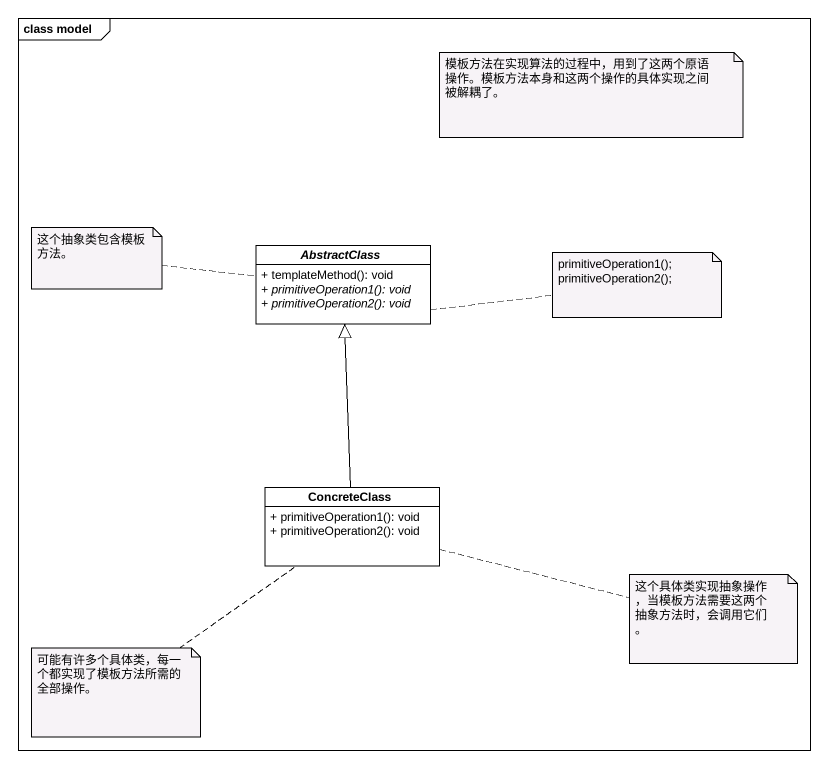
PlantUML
@startuml
mainframe class model
hide circle
hide empty members
skinparam classAttributeIconSize 0
abstract class AbstractClass #FFFFFF {
  + templateMethod(): void
  {abstract} + primitiveOperation1(): void
  {abstract} + primitiveOperation2(): void
}
class ConcreteClass #FFFFFF {
  + primitiveOperation1(): void
  + primitiveOperation2(): void
}
ConcreteClass -up-|> AbstractClass
note as N1
  模板方法在实现算法的过程中，用到了这两个原语操作。模板方法本身和这两个操作的具体实现之间被解耦了。
end note
note left of AbstractClass : 这个抽象类包含模板方法。
note right of AbstractClass
  primitiveOperation1();
  primitiveOperation2();
end note
note right of ConcreteClass : 这个具体类实现抽象操作，当模板方法需要这两个抽象方法时，会调用它们。
note bottom of ConcreteClass : 可能有许多个具体类，每一个都实现了模板方法所需的全部操作。
@enduml
